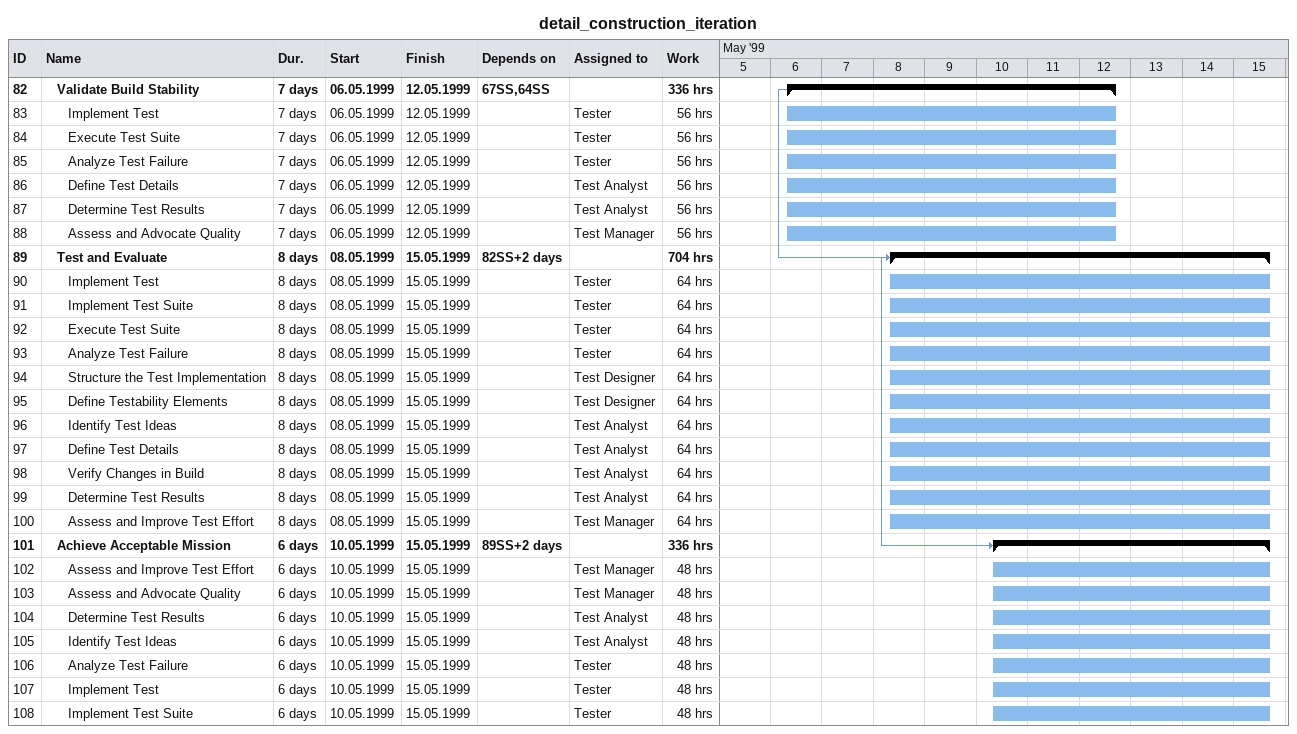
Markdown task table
detail_construction_iteration

| ID | Level | Task | Duration | Start | Finish | Predecessors | Resources | Work (h) |
|---|---|---|---|---|---|---|---|---|
| 82 | 2 | **Validate Build Stability** | 7d | 1999-05-06 | 1999-05-12 | 67SS, 64SS |  | 336 |
| 83 | 3 | Implement Test | 7d | 1999-05-06 | 1999-05-12 |  | Tester | 56 |
| 84 | 3 | Execute Test Suite | 7d | 1999-05-06 | 1999-05-12 |  | Tester | 56 |
| 85 | 3 | Analyze Test Failure | 7d | 1999-05-06 | 1999-05-12 |  | Tester | 56 |
| 86 | 3 | Define Test Details | 7d | 1999-05-06 | 1999-05-12 |  | Test Analyst | 56 |
| 87 | 3 | Determine Test Results | 7d | 1999-05-06 | 1999-05-12 |  | Test Analyst | 56 |
| 88 | 3 | Assess and Advocate Quality | 7d | 1999-05-06 | 1999-05-12 |  | Test Manager | 56 |
| 89 | 2 | **Test and Evaluate** | 8d | 1999-05-08 | 1999-05-15 | 82SS+2d |  | 704 |
| 90 | 3 | Implement Test | 8d | 1999-05-08 | 1999-05-15 |  | Tester | 64 |
| 91 | 3 | Implement Test Suite | 8d | 1999-05-08 | 1999-05-15 |  | Tester | 64 |
| 92 | 3 | Execute Test Suite | 8d | 1999-05-08 | 1999-05-15 |  | Tester | 64 |
| 93 | 3 | Analyze Test Failure | 8d | 1999-05-08 | 1999-05-15 |  | Tester | 64 |
| 94 | 3 | Structure the Test Implementation | 8d | 1999-05-08 | 1999-05-15 |  | Test Designer | 64 |
| 95 | 3 | Define Testability Elements | 8d | 1999-05-08 | 1999-05-15 |  | Test Designer | 64 |
| 96 | 3 | Identify Test Ideas | 8d | 1999-05-08 | 1999-05-15 |  | Test Analyst | 64 |
| 97 | 3 | Define Test Details | 8d | 1999-05-08 | 1999-05-15 |  | Test Analyst | 64 |
| 98 | 3 | Verify Changes in Build | 8d | 1999-05-08 | 1999-05-15 |  | Test Analyst | 64 |
| 99 | 3 | Determine Test Results | 8d | 1999-05-08 | 1999-05-15 |  | Test Analyst | 64 |
| 100 | 3 | Assess and Improve Test Effort | 8d | 1999-05-08 | 1999-05-15 |  | Test Manager | 64 |
| 101 | 2 | **Achieve Acceptable Mission** | 6d | 1999-05-10 | 1999-05-15 | 89SS+2d |  | 336 |
| 102 | 3 | Assess and Improve Test Effort | 6d | 1999-05-10 | 1999-05-15 |  | Test Manager | 48 |
| 103 | 3 | Assess and Advocate Quality | 6d | 1999-05-10 | 1999-05-15 |  | Test Manager | 48 |
| 104 | 3 | Determine Test Results | 6d | 1999-05-10 | 1999-05-15 |  | Test Analyst | 48 |
| 105 | 3 | Identify Test Ideas | 6d | 1999-05-10 | 1999-05-15 |  | Test Analyst | 48 |
| 106 | 3 | Analyze Test Failure | 6d | 1999-05-10 | 1999-05-15 |  | Tester | 48 |
| 107 | 3 | Implement Test | 6d | 1999-05-10 | 1999-05-15 |  | Tester | 48 |
| 108 | 3 | Implement Test Suite | 6d | 1999-05-10 | 1999-05-15 |  | Tester | 48 |
